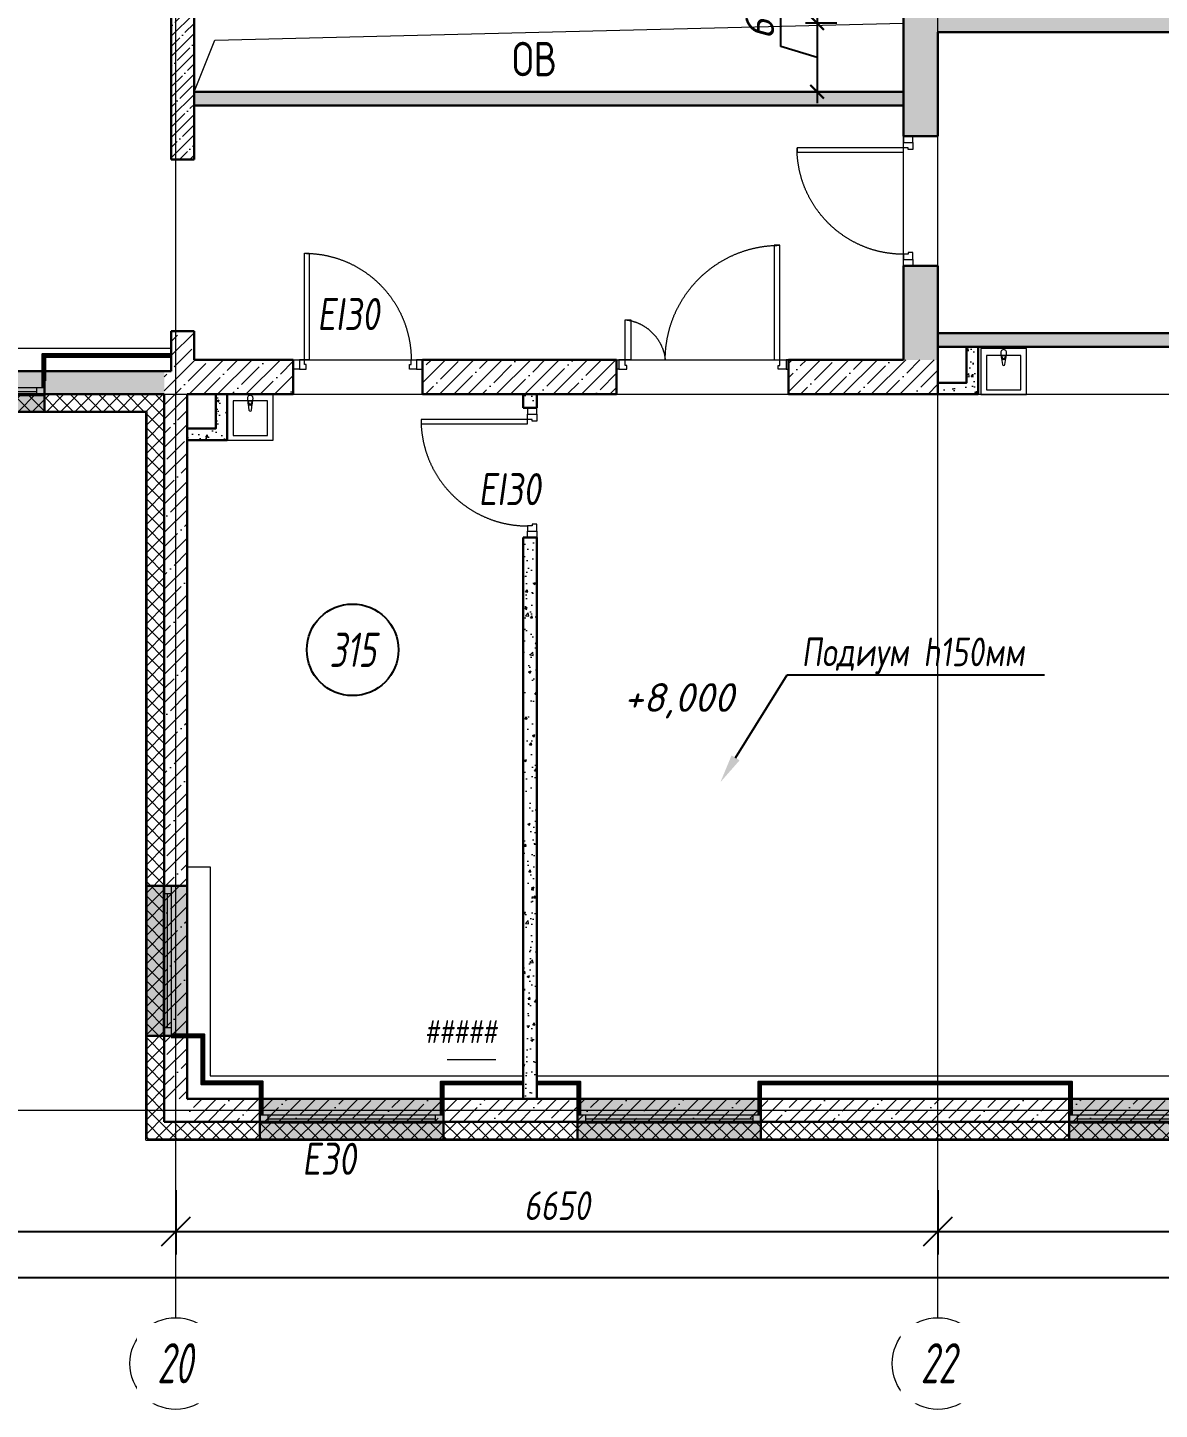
# Model space of a CAD drawing. Extents: x -96705 to 1864084, y -482104 to 235.
# Drawn here: x 844055 to 853928, y -158358 to -146297 of the extents above; entities that cross this region are included whole.
import ezdxf
from ezdxf import colors
from ezdxf.entities.mleader import LeaderData, LeaderLine
from ezdxf.enums import TextEntityAlignment as Align
from ezdxf.math import Vec2, Vec3

# ---------------------------------------------------------------- set-up
doc = ezdxf.new("R2010")
doc.units = 0
doc.header["$LTSCALE"] = 100
doc.header["$PDMODE"] = 1
doc.header["$PDSIZE"] = 200
for name, pattern in [('ACAD_ISO03W100', [30, 12, -18]), ('ADSK_Штриховая_ш2 п1', [3, 2, -1]), ('CENTER', [2, 1.25, -0.25, 0.25, -0.25])]:
    doc.linetypes.add(name, pattern=pattern)
doc.layers.get('Defpoints').update_dxf_attribs({"color": 42})
for name, color, linetype, lineweight in [('АР_Двери', 5, 'Continuous', 18), ('АР_Маркер экспликации', 239, 'Continuous', 13), ('АР_Навесной фасад', 5, 'Continuous', 5), ('АР_Номер помещения', 1, 'Continuous', 25), ('АР_Окна БЛОК', 250, 'Continuous', 13), ('АР_Оси', 193, 'Continuous', 9), ('АР_Оси размеры', 164, 'Continuous', 9), ('АР_Отметки', 250, 'Continuous', 15), ('АР_Перегородки газоблок', 165, 'Continuous', 30), ('АР_Перегородки газоблок_Штрих', 165, 'Continuous', 5), ('АР_Подоконники', 163, 'Continuous', 9), ('АР_Помещения_площадь', 19, 'Continuous', 9), ('АР_Сущ Несущая стена', 202, 'Continuous', 30), ('АР_тонкая линия', 250, 'Continuous', 0), ('АР_Утеплитель', 250, 'Continuous', 9), ('АР_Штриховка монолит', 250, 'Continuous', 9), ('Размер шахт', 95, 'Continuous', 9), ('Сан.техника', 153, 'Continuous', 9)]:
    doc.layers.add(name, color=color, linetype=linetype, lineweight=lineweight)
doc.layers.add('АР_Отверстия', color=251, linetype='Continuous')
doc.layers.add('АР_ПБ_Двери', color=7, linetype='Continuous', lineweight=15, true_color=0xdb0000)
doc.styles.add('ICOCPEUR', font='isocpeur.ttf')
doc.styles.add('ISOCPEUR', font='isocpeui.ttf', dxfattribs={"height": 250})
doc.styles.get("Standard").update_dxf_attribs({"font": 'arial.ttf'})
doc.styles.add('Архитект', font='isocpeur.ttf', dxfattribs={"width": 0.8, "oblique": 8})
doc.styles.add('ГОСТ 2.304', font='CS_Gost2304.shx', dxfattribs={"oblique": 10})
doc.dimstyles.new('R_100', dxfattribs={"dimtxt": 270, "dimasz": 120, "dimexe": 100, "dimexo": 0, "dimgap": 60, "dimtad": 1, "dimdec": 0, "dimrnd": 5, "dimzin": 0, "dimdsep": 46, "dimtxsty": 'ISOCPEUR', "dimblk": 'ARCHTICK', "dimcen": 0, "dimdle": 100, "dimclrd": 256, "dimclre": 256, "dimclrt": 256, "dimadec": 0, "dimazin": 0, "dimtfac": 2, "dimtdec": 0, "dimtofl": 0, "dimtmove": 1, "dimatfit": 3, "dimfxl": 1, "dimtvp": 3, "dimtolj": 1, "dimtzin": 0, "dimarcsym": 0})
doc.dimstyles.new('СПДС', dxfattribs={"dimscale": 100, "dimtxt": 2.5, "dimasz": 2.5, "dimexe": 2, "dimexo": 0.625, "dimgap": 1, "dimtad": 1, "dimdec": 0, "dimrnd": 5, "dimtxsty": 'ГОСТ 2.304', "dimblk": 'OBLIQUE', "dimblk1": 'OBLIQUE', "dimblk2": 'OBLIQUE', "dimcen": 2.5, "dimdle": 2, "dimadec": 0, "dimazin": 2, "dimtfac": 0.75, "dimtdec": 4, "dimtmove": 1, "dimatfit": 3, "dimfxl": 1, "dimtfill": 1, "dimtolj": 1, "dimarcsym": 1})
pattern_1 = [(45, (731759.35, -210952.4), (-88.38835, 88.38835), []), (45, (731847.74, -210952.4), (-88.38835, 88.38835), [156.25, -31.25, 0, -31.25])]
pattern_2 = [(50, (731759.35, -210952.4), (215.17805, -18.82564), [22.5, -247.5]), (355, (731759.35, -210952.4), (-41.6254, 225.65764), [18, -198]), (100.45144, (731777.28, -210953.96), (173.55265, 206.832), [19.12206, -210.34263]), (46.1842, (731759.35, -210892.4), (320.1724, -49.6558), [33.75, -371.25]), (96.63564, (731786.03, -210896.53), (280.3986, 292.2356), [28.6831, -315.5141]), (351.18416, (731759.35, -210892.4), (280.3986, 292.2356), [27, -297]), (21, (731789.35, -210907.4), (179.07212, -120.78567), [22.5, -247.5]), (326, (731789.35, -210907.4), (72.9946, 217.545), [18, -198]), (71.45144, (731804.27, -210917.46), (252.0667, 96.75935), [19.12206, -210.34263]), (37.5, (731759.35, -210952.394), (3.647957, 99.868156), [0, -195.6, 0, -201, 0, -198.75]), (7.5, (731759.35, -210952.39), (78.92086, 118.32351), [0, -114.6, 0, -191.1, 0, -75.75]), (327.5, (731692.45, -210952.394), (160.14673, -6.76646), [0, -75, 0, -234, 0, -310.5]), (317.5, (731662.45, -210952.4), (174.95585, 30.0315), [0, -97.5, 0, -155.4, 0, -220.5])]

# ---------------------------------------------------------------- blocks, each defined once
blk = doc.blocks.new('_Oblique')
at = {"color": 0, "linetype": 'ByBlock', "lineweight": -2}
blk.add_line((-0.5, -0.5), (0.5, 0.5), dxfattribs=at)
blk = doc.blocks.new('*D817')
at = {"layer": 'Defpoints', "color": 0, "ltscale": 100, "transparency": 16777216}
for p in [(841197, -156383), (845347, -156383), (845347, -156805)]:
    blk.add_point(p, dxfattribs=at)
at = {"layer": 'АР_Оси размеры', "color": 8, "lineweight": -2, "ltscale": 100, "transparency": 16777216}
for p, q in [((841197, -156446), (841197, -157005)), ((845347, -156446), (845347, -157005)), ((840997, -156805), (845547, -156805))]:
    blk.add_line(p, q, dxfattribs=at)
at = {"layer": 'АР_Оси размеры', "color": 8, "lineweight": -2, "ltscale": 100, "transparency": 16777216, "xscale": 250, "yscale": 250, "zscale": 250, "rotation": 180}
blk.add_blockref('_Oblique', (841197, -156805), dxfattribs=at)
at = {"layer": 'АР_Оси размеры', "color": 8, "lineweight": -2, "ltscale": 100, "transparency": 16777216, "xscale": 250, "yscale": 250, "zscale": 250}
blk.add_blockref('_Oblique', (845347, -156805), dxfattribs=at)
at = {"layer": 'АР_Оси размеры', "color": 8, "ltscale": 100, "transparency": 16777216, "insert": (843272, -156580), "char_height": 250, "attachment_point": 5, "style": 'ГОСТ 2.304', "bg_fill": 3, "box_fill_scale": 1.1, "bg_fill_color": 256, "bg_fill_true_color": 13158600, "bg_fill_transparency": 0}
blk.add_mtext('\\A1;4150', dxfattribs=at)
blk = doc.blocks.new('*D818')
at = {"layer": 'Defpoints', "color": 0, "ltscale": 100, "transparency": 16777216}
for p in [(845347, -156383), (851997, -156383), (851997, -156805)]:
    blk.add_point(p, dxfattribs=at)
at = {"layer": 'АР_Оси размеры', "color": 8, "lineweight": -2, "ltscale": 100, "transparency": 16777216}
for p, q in [((845347, -156446), (845347, -157005)), ((851997, -156446), (851997, -157005)), ((845147, -156805), (852197, -156805))]:
    blk.add_line(p, q, dxfattribs=at)
at = {"layer": 'АР_Оси размеры', "color": 8, "lineweight": -2, "ltscale": 100, "transparency": 16777216, "xscale": 250, "yscale": 250, "zscale": 250, "rotation": 180}
blk.add_blockref('_Oblique', (845347, -156805), dxfattribs=at)
at = {"layer": 'АР_Оси размеры', "color": 8, "lineweight": -2, "ltscale": 100, "transparency": 16777216, "xscale": 250, "yscale": 250, "zscale": 250}
blk.add_blockref('_Oblique', (851997, -156805), dxfattribs=at)
at = {"layer": 'АР_Оси размеры', "color": 8, "ltscale": 100, "transparency": 16777216, "insert": (848672, -156580), "char_height": 250, "attachment_point": 5, "style": 'ГОСТ 2.304', "bg_fill": 3, "box_fill_scale": 1.1, "bg_fill_color": 256, "bg_fill_true_color": 13158600, "bg_fill_transparency": 0}
blk.add_mtext('\\A1;6650', dxfattribs=at)
blk = doc.blocks.new('*D819')
at = {"layer": 'Defpoints', "color": 0, "ltscale": 100, "transparency": 16777216}
for p in [(858247, -156144), (851997, -156383), (858247, -156805)]:
    blk.add_point(p, dxfattribs=at)
at = {"layer": 'АР_Оси размеры', "color": 8, "lineweight": -2, "ltscale": 100, "transparency": 16777216}
for p, q in [((858247, -156206), (858247, -157005)), ((851997, -156446), (851997, -157005)), ((851797, -156805), (858447, -156805))]:
    blk.add_line(p, q, dxfattribs=at)
at = {"layer": 'АР_Оси размеры', "color": 8, "lineweight": -2, "ltscale": 100, "transparency": 16777216, "xscale": 250, "yscale": 250, "zscale": 250, "rotation": 180}
blk.add_blockref('_Oblique', (851997, -156805), dxfattribs=at)
at = {"layer": 'АР_Оси размеры', "color": 8, "lineweight": -2, "ltscale": 100, "transparency": 16777216, "xscale": 250, "yscale": 250, "zscale": 250}
blk.add_blockref('_Oblique', (858247, -156805), dxfattribs=at)
at = {"layer": 'АР_Оси размеры', "color": 8, "ltscale": 100, "transparency": 16777216, "insert": (855122, -156580), "char_height": 250, "attachment_point": 5, "style": 'ГОСТ 2.304', "bg_fill": 3, "box_fill_scale": 1.1, "bg_fill_color": 256, "bg_fill_true_color": 13158600, "bg_fill_transparency": 0}
blk.add_mtext('\\A1;6250', dxfattribs=at)
blk = doc.blocks.new('*D805')
at = {"layer": 'Defpoints', "color": 0, "ltscale": 100, "transparency": 16777216}
for p in [(858247, -157207), (789832, -157533), (858247, -157533)]:
    blk.add_point(p, dxfattribs=at)
at = {"layer": 'АР_Оси размеры', "color": 8, "lineweight": -2, "ltscale": 100, "transparency": 16777216}
for p, q in [((789832, -157470), (789832, -157007)), ((858247, -157470), (858247, -157007)), ((789632, -157207), (858447, -157207))]:
    blk.add_line(p, q, dxfattribs=at)
at = {"layer": 'АР_Оси размеры', "color": 8, "lineweight": -2, "ltscale": 100, "transparency": 16777216, "xscale": 250, "yscale": 250, "zscale": 250, "rotation": 180}
blk.add_blockref('_Oblique', (789832, -157207), dxfattribs=at)
at = {"layer": 'АР_Оси размеры', "color": 8, "lineweight": -2, "ltscale": 100, "transparency": 16777216, "xscale": 250, "yscale": 250, "zscale": 250}
blk.add_blockref('_Oblique', (858247, -157207), dxfattribs=at)
at = {"layer": 'АР_Оси размеры', "color": 8, "ltscale": 100, "transparency": 16777216, "insert": (824039, -156982), "char_height": 250, "attachment_point": 5, "style": 'ГОСТ 2.304', "bg_fill": 3, "box_fill_scale": 1.1, "bg_fill_color": 256, "bg_fill_true_color": 13158600, "bg_fill_transparency": 0}
blk.add_mtext('\\A1;68415', dxfattribs=at)
blk = doc.blocks.new('*U503')
at = {"color": 8}
blk.add_lwpolyline([(-100, 80), (-100, 1010), (-140, 1010), (-140, 80)], close=True, dxfattribs=at)
for points in [[(-1130, 0), (-1130, 80), (-1075, 80), (-1075, 0), (-1130, 0)], [(-1075, 80), (-1075, 0), (-1015, 0), (-1015, 40), (-1030, 40), (-1030, 80), (-1075, 80)], [(-55, 80), (-55, 0), (-115, 0), (-115, 40), (-100, 40), (-100, 80), (-55, 80)], [(0, 0), (0, 80), (-55, 80), (-55, 0), (0, 0)]]:
    blk.add_lwpolyline(points, dxfattribs=at)
at = {"color": 8, "linetype": 'ACAD_ISO03W100', "ltscale": 3}
blk.add_arc((-100, 80), 930, 90, 180, dxfattribs=at)
blk = doc.blocks.new('Полуторная_на лестницу')
at = {"color": 8}
for points in [[(75, 80), (75, 1080), (125, 1080), (125, 80)], [(1375, 430), (1375, 80), (1425, 80), (1425, 430)]]:
    blk.add_lwpolyline(points, close=True, dxfattribs=at)
for points in [[(0, 0), (0, 80), (20, 80), (20, 0), (0, 0)], [(20, 80), (20, 0), (90, 0), (90, 30), (75, 30), (75, 80), (20, 80)], [(1480, 80), (1480, 0), (1410, 0), (1410, 30), (1425, 30), (1425, 80), (1480, 80)], [(1500, 0), (1500, 80), (1480, 80), (1480, 0), (1500, 0)]]:
    blk.add_lwpolyline(points, dxfattribs=at)
at = {"color": 8, "linetype": 'ACAD_ISO03W100', "ltscale": 3}
for centre, radius, start, end in [((75, 80), 1000, 0, 90), ((1465, 40), 392, 95.9075, 174.0925)]:
    blk.add_arc(centre, radius, start, end, dxfattribs=at)
blk = doc.blocks.new('*U473')
at = {"color": 8}
for points in [[(0, 0), (0, -80), (55, -80), (55, 0), (0, 0)], [(55, -80), (55, 0), (115, 0), (115, -40), (100, -40), (100, -80), (55, -80)], [(1075, -80), (1075, 0), (1015, 0), (1015, -40), (1030, -40), (1030, -80), (1075, -80)], [(1130, 0), (1130, -80), (1075, -80), (1075, 0), (1130, 0)]]:
    blk.add_lwpolyline(points, dxfattribs=at)
blk.add_lwpolyline([(100, -80), (100, -1010), (140, -1010), (140, -80)], close=True, dxfattribs=at)
at = {"color": 8, "linetype": 'ACAD_ISO03W100', "ltscale": 3}
blk.add_arc((100, -80), 930, 270, 0, dxfattribs=at)
blk = doc.blocks.new('*U505')
at = {"color": 8}
for points in [[(-55, -80), (-55, 0), (-115, 0), (-115, -40), (-100, -40), (-100, -80), (-55, -80)], [(0, 0), (0, -80), (-55, -80), (-55, 0), (0, 0)], [(-1130, 0), (-1130, -80), (-1075, -80), (-1075, 0), (-1130, 0)], [(-1075, -80), (-1075, 0), (-1015, 0), (-1015, -40), (-1030, -40), (-1030, -80), (-1075, -80)]]:
    blk.add_lwpolyline(points, dxfattribs=at)
blk.add_lwpolyline([(-100, -80), (-100, -1010), (-140, -1010), (-140, -80)], close=True, dxfattribs=at)
at = {"color": 8, "linetype": 'ACAD_ISO03W100', "ltscale": 3}
blk.add_arc((-100, -80), 930, 180, 270, dxfattribs=at)
blk = doc.blocks.new('*U287')
at = {"layer": 'АР_Номер помещения', "color": 8}
blk.add_circle((-15278, 417), 400, dxfattribs=at)
at = {"layer": 'АР_Помещения_площадь', "color": 8}
blk.add_line((-14030, -3163), (-14452, -3163), dxfattribs=at)
at = {"color": 8, "style": 'ISOCPEUR', "width": 0.7, "flags": 1}
blk.add_attdef('КАТЕГОРИЯ', (-499, -2092), '', height=250, dxfattribs=at)
at = {"layer": 'АР_Номер помещения', "color": 8, "style": 'ISOCPEUR', "width": 0.7}
blk.add_attdef('НОМЕР_ПОМЕЩЕНИЯ', text='', height=300, dxfattribs=at).set_placement((-15278, 417), align=Align.MIDDLE_CENTER)
at = {"layer": 'АР_Помещения_площадь', "color": 8, "lineweight": 30, "width": 0.7, "flags": 104}
blk.add_attdef('ИМЯ_ПОМЕЩЕНИЯ', text='', height=100, dxfattribs=at).set_placement((158, 1217), align=Align.MIDDLE_CENTER)
at = {"layer": 'АР_Помещения_площадь', "color": 8, "style": 'ISOCPEUR', "width": 0.7}
blk.add_attdef('ПЛОЩАДЬ_ПОМЕЩЕНИЯ', text='', height=200, dxfattribs=at).set_placement((-14025, -2916), align=Align.MIDDLE_RIGHT)
blk = doc.blocks.new('_ArchTick')
at = {"color": 8, "linetype": 'ByBlock', "const_width": 0.15}
blk.add_lwpolyline([(-0.5, -0.5), (0.5, 0.5)], dxfattribs=at)
blk = doc.blocks.new('*D695')
at = {"layer": 'Defpoints', "color": 0, "ltscale": 100, "transparency": 16777216}
for p in [(851114, -146257), (850942, -146857), (851298, -146857)]:
    blk.add_point(p, dxfattribs=at)
at = {"layer": 'Размер шахт', "color": 8, "lineweight": -2, "ltscale": 100, "transparency": 16777216}
for p, q in [((850627, -146462), (850627, -145823)), ((850942, -146157), (850942, -146957)), ((851114, -146257), (850842, -146257)), ((850942, -146557), (850627, -146462)), ((851298, -146857), (850842, -146857))]:
    blk.add_line(p, q, dxfattribs=at)
at = {"layer": 'Размер шахт', "color": 8, "lineweight": -2, "ltscale": 100, "transparency": 16777216, "xscale": 120, "yscale": 120, "zscale": 120}
for p, rotation in [((850942, -146257), 90), ((850942, -146857), 270)]:
    blk.add_blockref('_ArchTick', p, dxfattribs=dict(at, rotation=rotation))
at = {"layer": 'Размер шахт', "color": 8, "ltscale": 100, "transparency": 16777216, "insert": (850442, -146142), "char_height": 250, "attachment_point": 5, "rotation": 90, "style": 'ISOCPEUR'}
blk.add_mtext('\\A1;600', dxfattribs=at)
blk = doc.blocks.new('сан.техника')
at = {"layer": 'Сан.техника', "color": 8, "linetype": 'Continuous', "lineweight": 5}
for p, q in [((-27, 168), (-79, 161)), ((-27, 168), (-79, 161)), ((-79, 139), (-27, 132)), ((-79, 139), (-27, 132)), ((25, 175), (-17, 171)), ((25, 175), (-17, 171)), ((-17, 129), (25, 125)), ((-17, 129), (25, 125)), ((-15, 164), (0, 164)), ((-15, 164), (0, 164)), ((0, 136), (-15, 136)), ((0, 136), (-15, 136)), ((0, 164), (0, 136)), ((0, 164), (0, 136))]:
    blk.add_line(p, q, dxfattribs=at)
for points in [[(59, 350), (-341, 350), (-341, -50), (59, -50)], [(0, 300), (-300, 300), (-300, 0), (0, 0)], [(0, 300), (-300, 300), (-300, 0), (0, 0)]]:
    blk.add_lwpolyline(points, close=True, dxfattribs=at)
for centre, radius, start, end in [((-78, 150), 11.2, 97.1386, 262.8608), ((-78, 150), 11.2, 97.1386, 262.8608), ((-15, 150), 21.1, 122.7707, 237.2287), ((-15, 150), 21.1, 122.7707, 237.2287), ((-15, 150), 13.6, 89.9997, 269.9997), ((-15, 150), 13.6, 89.9997, 269.9997), ((-15, 150), 21.1, 95.1693, 122.7707), ((-15, 150), 21.1, 95.1693, 122.7707), ((-15, 150), 21.1, 237.2287, 264.8301), ((-15, 150), 21.1, 237.2287, 264.8301), ((25, 150), 25, 269.9997, 89.9997), ((25, 150), 25, 269.9997, 89.9997)]:
    blk.add_arc(centre, radius, start, end, dxfattribs=at)
blk = doc.blocks.new('_DotSmall')
at = {"color": 0, "linetype": 'ByBlock', "const_width": 0.5}
blk.add_lwpolyline([(-0.0625, 0, 1), (0.0625, 0, 1)], format="xyb", close=True, dxfattribs=at)
blk = doc.blocks.new('*U408')
h = blk.add_hatch(color=8)
h.dxf.hatch_style = 1
h.paths.add_polyline_path([(-1600, -140), (0, -140), (0, 220), (-1600, 220)])
at = {"color": 8, "lineweight": 30}
for p, q in [((-1600, -140), (-1600, 220)), ((0, -140), (0, 220))]:
    blk.add_line(p, q, dxfattribs=at)
at = {"color": 8}
for p, q in [((0, 220), (-1600, 220)), ((-1600, 70), (0, 70)), ((-1600, 0), (0, 0)), ((-1530, 0), (-1530, 70)), ((-1530, 35), (-70, 35)), ((-70, 0), (-70, 70)), ((-1600, -140), (0, -140)), ((-1600, -140), (-1600, -140)), ((-1600, -140), (-1600, -140)), ((0, -140), (0, -140)), ((0, -140), (0, -140))]:
    blk.add_line(p, q, dxfattribs=at)
blk = doc.blocks.new('*U409')
h = blk.add_hatch(color=8)
h.dxf.hatch_style = 1
h.paths.add_polyline_path([(-1310, -140), (0, -140), (0, 220), (-1310, 220)])
at = {"color": 8, "lineweight": 30}
for p, q in [((-1310, -140), (-1310, 220)), ((0, -140), (0, 220))]:
    blk.add_line(p, q, dxfattribs=at)
at = {"color": 8}
for p, q in [((0, 220), (-1310, 220)), ((-1310, 70), (0, 70)), ((-1310, 0), (0, 0)), ((-1240, 0), (-1240, 70)), ((-1240, 35), (-70, 35)), ((-70, 0), (-70, 70)), ((-1310, -140), (0, -140)), ((-1310, -140), (-1310, -140)), ((-1310, -140), (-1310, -140)), ((0, -140), (0, -140)), ((0, -140), (0, -140))]:
    blk.add_line(p, q, dxfattribs=at)

msp = doc.modelspace()

# ---------------------------------------------------------------- hatches: boundary and pattern name
at = {"layer": 'АР_Перегородки газоблок_Штрих', "ltscale": 100}
h = msp.add_hatch(dxfattribs=at)
h.set_pattern_fill('AR-CONC', color=8, scale=30)
h.set_pattern_definition(pattern_2)
h.paths.add_polyline_path([(845506.5, -146856.7), (851696.8, -146856.7), (851696.8, -146976.7), (845421.8, -146975.9), (845507.2, -146976.7)])
h = msp.add_hatch(dxfattribs=at)
h.set_pattern_fill('AR-CONC', color=8, scale=30)
h.set_pattern_definition(pattern_2)
h.paths.add_polyline_path([(858146.8, -148963.7), (851997.1, -148963.7), (851997.1, -149083.7), (858146.8, -149083.7)])
h = msp.add_hatch(dxfattribs=at)
h.set_pattern_fill('AR-CONC', color=8, scale=30)
h.set_pattern_definition(pattern_2)
h.paths.add_polyline_path([(852347.1, -149483.7), (852347.1, -149083.7), (852247.1, -149083.7), (852247.1, -149383.7), (851997.1, -149383.7), (851997.1, -149483.7)])
h = msp.add_hatch(dxfattribs=at)
h.set_pattern_fill('AR-CONC', color=8, scale=30)
h.set_pattern_definition(pattern_2)
h.paths.add_polyline_path([(845796.8, -149896.7), (845796.8, -149496.7), (845696.8, -149496.7), (845696.8, -149796.7), (845446.8, -149796.7), (845446.8, -149896.7)])
h = msp.add_hatch(dxfattribs=at)
h.set_pattern_fill('AR-CONC', color=8, scale=30)
h.set_pattern_definition(pattern_2)
h.paths.add_polyline_path([(848376.8, -149496.5), (848376.8, -149616.5), (848496.8, -149616.5), (848496.8, -149496.5)])
h = msp.add_hatch(dxfattribs=at)
h.set_pattern_fill('AR-CONC', color=8, scale=30)
h.set_pattern_definition(pattern_2)
h.paths.add_polyline_path([(848376.8, -150686.5), (848376.8, -155646.7), (848496.8, -155646.7), (848496.8, -150686.5)])
at = {"layer": 'АР_Утеплитель', "ltscale": 100}
h = msp.add_hatch(dxfattribs=at)
h.set_pattern_fill('ANSI37', color=8, scale=700)
h.set_pattern_definition([(45, (-155264.82, -106593.18), (-61.871843, 61.871843), []), (135, (-155264.82, -106593.18), (-61.871843, -61.871843), [])])
h.paths.add_polyline_path([(804661.6, -108576.7), (807791.6, -108576.7), (807791.6, -111506.7), (810911.8, -111506.7), (810911.8, -119526.7), (807111.6, -119526.7), (807111.6, -119656.7), (801721.6, -119656.7), (801721.6, -128266.7), (806696.8, -128266.7), (806696.8, -124301.7), (841496.8, -124301.7), (841496.8, -128266.7), (851996.8, -128266.7), (851996.8, -146136.7), (858346.8, -146136.7), (858346.8, -155846.7), (845246.8, -155846.7), (845246.8, -149496.7), (837366.8, -149496.7), (837366.8, -144306.7), (828831.5, -144306.7), (828831.5, -144706.7), (828981.5, -144706.7), (828981.5, -144456.7), (837216.8, -144456.7), (837216.8, -149646.7), (845096.8, -149646.7), (845096.8, -155996.7), (858496.8, -155996.7), (858496.8, -145986.7), (852146.8, -145986.7), (852146.8, -128116.7), (841646.8, -128116.7), (841646.8, -124151.7), (806546.8, -124151.7), (806546.8, -128116.7), (801871.6, -128116.7), (801871.6, -119806.7), (807261.6, -119806.7), (807261.6, -119676.7), (811061.8, -119676.7), (811061.8, -111356.7), (807941.6, -111356.7), (807941.6, -108426.7), (804811.6, -108426.7), (804811.6, -108007.9), (804666, -108007.9)])
at = {"layer": 'АР_Штриховка монолит', "ltscale": 100}
h = msp.add_hatch(dxfattribs=at)
h.set_pattern_fill('ANSI35', color=8, scale=500)
h.set_pattern_definition(pattern_1)
h.paths.add_polyline_path([(851996.8, -148375), (851696.8, -148375), (851696.8, -149196.7), (851996.8, -149196.7)])
h.paths.add_polyline_path([(851696.8, -147245), (851996.8, -147245), (851996.8, -146336.7), (858146.8, -146336.7), (858346.8, -146336.7), (858346.8, -146136.7), (851996.8, -146136.7), (851996.8, -128466.4), (851796.8, -128467.1), (851796.8, -146136.7), (851696.8, -146136.7)])
h = msp.add_hatch(dxfattribs=at)
h.set_pattern_fill('ANSI35', color=8, scale=500)
h.set_pattern_definition(pattern_1)
h.paths.add_polyline_path([(845246.9, -149296.7), (841496.9, -149296.7), (841496.8, -143811), (841196.8, -143811), (841196.9, -149296.7), (837566.9, -149296.7), (837566.9, -142510.5), (841196.9, -142510.5), (841196.9, -142681), (841496.9, -142681), (841496.9, -142350.5), (840776.7, -142350.5), (840776.7, -139956.7), (841496.9, -139956.7), (841496.8, -139044.2), (841196.8, -139044.2), (841196.9, -139756.7), (840241.7, -139756.7), (840241.7, -139956.7), (840616.7, -139956.7), (840616.7, -142350.5), (837566.9, -142350.5), (837566.9, -139956.7), (840241.7, -139956.7), (840241.7, -139756.7), (837566.8, -139756.7), (837566.8, -138969.2), (837366.8, -138969.2), (837366.8, -139756.7), (831570.2, -139756.7), (831570.2, -139956.7), (837366.9, -139956.7), (837366.9, -149496.7), (845246.9, -149496.7)])
h = msp.add_hatch(dxfattribs=at)
h.set_pattern_fill('ANSI35', color=8, scale=500)
h.set_pattern_definition(pattern_1)
h.paths.add_polyline_path([(845506.8, -139861.7), (845306.8, -139861.7), (845306.8, -147447), (845506.8, -147447)])
h = msp.add_hatch(dxfattribs=at)
h.set_pattern_fill('ANSI35', color=8, scale=700)
h.set_pattern_definition([(45, (-161756, -45746.82), (-123.743687, 123.743687), []), (45, (-161632.26, -45746.82), (-123.743687, 123.743687), [218.75, -43.75, 0, -43.75])])
h.paths.add_polyline_path([(845306.8, -149296.7), (845246.8, -149296.7), (845246.8, -149496.7), (845246.8, -155646.7), (845446.8, -155646.7), (845446.8, -149496.7), (846371.1, -149496.7), (846371.1, -149196.7), (845506.8, -149196.7), (845506.8, -148947), (845306.8, -148947)])
h = msp.add_hatch(dxfattribs=at)
h.set_pattern_fill('ANSI35', color=8, scale=700)
h.set_pattern_definition([(45, (-166051.67, -53958.71), (-123.743687, 123.743687), []), (45, (-165927.92, -53958.71), (-123.743687, 123.743687), [218.75, -43.75, 0, -43.75])])
h.paths.add_polyline_path([(849192.5, -149196.7), (847501.1, -149196.7), (847501.1, -149496.7), (849192.5, -149496.7)])
h = msp.add_hatch(dxfattribs=at)
h.set_pattern_fill('ANSI35', color=8, scale=700)
h.set_pattern_definition([(45, (-161334.94, -39396.82), (-123.743687, 123.743687), []), (45, (-161211.2, -39396.82), (-123.743687, 123.743687), [218.75, -43.75, 0, -43.75])])
h.paths.add_polyline_path([(851996.8, -149196.7), (851696.8, -149196.7), (850692.5, -149196.7), (850692.5, -149496.7), (851996.8, -149496.7)])
h = msp.add_hatch(dxfattribs=at)
h.set_pattern_fill('ANSI35', color=8, scale=700)
h.set_pattern_definition([(45, (-161556, -45746.82), (-123.743687, 123.743687), []), (45, (-161432.26, -45746.82), (-123.743687, 123.743687), [218.75, -43.75, 0, -43.75])])
h.paths.add_polyline_path([(845646.8, -155646.7), (845446.8, -155646.7), (845446.8, -155846.7), (858346.8, -155846.7), (858346.8, -155646.7)])

# ---------------------------------------------------------------- linework, layer by layer
at = {"color": 8}
for points in [[(845311.8, -149147.5), (844181.8, -149147.5), (844181.8, -149436.7)], [(845311.8, -149160), (844194.3, -149160), (844194.3, -149436.7)], [(845306.8, -149247.5), (845306.8, -149172.5), (844206.8, -149172.5), (844206.8, -149379.5)], [(846106.8, -155786.7), (846106.8, -155496), (845597.5, -155496), (845597.5, -155086.7), (845306.8, -155086.7)], [(846094.3, -155786.7), (846094.3, -155508.5), (845585, -155508.5), (845585, -155099.2), (845306.8, -155099.2)], [(846081.8, -155786.6), (846081.8, -155521), (845572.5, -155521), (845572.5, -155111.7), (845306.8, -155111.7)], [(848376.8, -155497.5), (847656.8, -155497.5), (847656.8, -155786.7)], [(848376.8, -155510), (847669.3, -155510), (847669.3, -155786.7)], [(848376.8, -155522.5), (847681.8, -155522.5), (847681.8, -155729.5)], [(848876.8, -155786.7), (848876.8, -155497.5), (848496.8, -155497.5)], [(848864.3, -155786.7), (848864.3, -155510), (848496.8, -155510)], [(848851.8, -155767.1), (848851.8, -155522.5), (848496.8, -155522.5)], [(853166.8, -155786.7), (853166.8, -155497.5), (850426.8, -155497.5), (850426.8, -155786.7)], [(853154.3, -155786.7), (853154.3, -155510), (850439.3, -155510), (850439.3, -155786.7)], [(853141.8, -155767.1), (853141.8, -155522.5), (850451.8, -155522.5), (850451.8, -155729.5)]]:
    msp.add_lwpolyline(points, dxfattribs=at)
at = {"layer": 'АР_Навесной фасад', "color": 8, "ltscale": 100}
for p, q in [((845086.8, -149656.7), (837206.8, -149656.7)), ((845096.8, -149646.7), (837216.8, -149646.7)), ((845086.8, -156006.7), (845086.8, -149656.7)), ((845096.8, -155996.7), (845096.8, -149646.7))]:
    msp.add_line(p, q, dxfattribs=at)
for points in [[(845086.8, -156006.7), (858506.8, -156006.7)], [(845096.8, -155996.7), (858496.8, -155996.7)]]:
    msp.add_lwpolyline(points, dxfattribs=at)
at = {"layer": 'АР_Оси', "color": 8, "linetype": 'CENTER', "ltscale": 1000}
for p, q in [((845346.8, -157558), (845346.8, -123250.5)), ((851996.8, -157558), (851996.8, -123250.5)), ((777268.1, -149496.7), (860865.2, -149496.7)), ((777268.1, -155746.7), (860865.2, -155746.7))]:
    msp.add_line(p, q, dxfattribs=at)
at = {"layer": 'АР_Оси', "color": 8, "ltscale": 0.5}
for centre in [(845346.8, -157958), (851996.8, -157958)]:
    msp.add_circle(centre, 400, dxfattribs=at)
at = {"layer": 'АР_Перегородки газоблок', "color": 8, "ltscale": 100}
for points in [[(845506.8, -146856.7), (851696.8, -146856.7)], [(845506.8, -146976.7), (851696.8, -146976.7)], [(851997.1, -148963.7), (858146.8, -148963.7)], [(851997.1, -149083.7), (858146.8, -149083.7)], [(848376.8, -149616.5), (848376.8, -149496.7)], [(848496.8, -149496.7), (848496.8, -149616.5)], [(848496.8, -149616.5), (848376.8, -149616.5)], [(848376.8, -155646.7), (848376.8, -150746.5)], [(848496.8, -150746.5), (848376.8, -150746.5)], [(848496.8, -150746.5), (848496.8, -155646.7)]]:
    msp.add_lwpolyline(points, dxfattribs=at)
for points in [[(852346.8, -149083.7), (852346.8, -149496.7), (851996.8, -149496.7), (851996.8, -149396.7), (852246.8, -149396.7), (852246.8, -149083.7)], [(845796.8, -149496.7), (845796.8, -149896.7), (845446.8, -149896.7), (845446.8, -149796.7), (845696.8, -149796.7), (845696.8, -149496.7)]]:
    msp.add_lwpolyline(points, close=True, dxfattribs=at)
at = {"layer": 'АР_Подоконники', "color": 8, "ltscale": 100}
for p, q in [((845306.8, -149096.7), (841496.8, -149096.7)), ((845446.8, -153623.4), (845646.8, -153623.4)), ((845646.8, -153623.4), (845646.8, -155446.7)), ((845646.8, -155446.7), (848376.8, -155446.7)), ((848496.8, -155446.7), (857946.8, -155446.7))]:
    msp.add_line(p, q, dxfattribs=at)
at = {"layer": 'АР_Сущ Несущая стена', "color": 8, "ltscale": 100}
for p, q in [((845306.8, -139861.7), (845306.8, -147447)), ((845506.8, -139861.7), (845506.8, -147447)), ((851697.1, -147245), (851696.8, -146136.7)), ((851996.8, -147245), (851996.8, -146336.7)), ((851996.8, -146336.7), (858146.8, -146336.7)), ((845506.8, -147447), (845306.8, -147447)), ((851697.1, -148375), (851997.1, -148375)), ((851996.8, -149496.7), (851996.8, -148375)), ((845306.8, -148947), (845306.8, -149296.7)), ((845506.8, -148947), (845306.8, -148947)), ((845506.8, -148947), (845506.8, -149196.7)), ((846371.1, -149196.7), (845506.8, -149196.7)), ((846371.1, -149196.7), (846371.1, -149496.7)), ((849192.5, -149196.7), (847501.1, -149196.7)), ((847501.1, -149196.7), (847501.1, -149496.7)), ((849192.5, -149196.7), (849192.5, -149496.7)), ((851696.8, -149196.7), (850692.5, -149196.7)), ((850692.5, -149196.7), (850692.5, -149496.7)), ((845306.8, -149296.7), (841496.8, -149296.7)), ((845246.8, -149496.7), (837366.8, -149496.7)), ((845246.8, -149496.7), (845246.8, -155846.7)), ((846371.1, -149496.7), (845446.8, -149496.7)), ((845446.8, -149496.7), (845446.8, -155646.7)), ((849192.5, -149496.7), (847501.1, -149496.7)), ((851996.8, -149496.7), (850692.5, -149496.7)), ((845446.8, -155646.7), (858146.8, -155646.7)), ((845246.8, -155846.7), (858346.8, -155846.7))]:
    msp.add_line(p, q, dxfattribs=at)
for points in [[(851997.1, -147245), (851697.1, -147245)], [(851696.8, -148375), (851696.8, -149196.7)]]:
    msp.add_lwpolyline(points, dxfattribs=at)
at = {"layer": 'АР_тонкая линия', "color": 8, "linetype": 'ADSK_Штриховая_ш2 п1', "ltscale": 50}
for p, q in [((851696.8, -148375), (851696.8, -147245)), ((851996.8, -148375), (851996.8, -147245)), ((846371.1, -149196.7), (847501.1, -149196.7)), ((849192.5, -149196.7), (850692.5, -149196.7)), ((846371.1, -149496.7), (847501.1, -149496.7)), ((849192.5, -149496.7), (850692.5, -149496.7))]:
    msp.add_line(p, q, dxfattribs=at)
at = {"layer": 'АР_тонкая линия', "color": 8, "ltscale": 100}
msp.add_lwpolyline([(845506.8, -146856.7), (845687.8, -146405.5), (851696.8, -146256.7)], dxfattribs=at)

# ---------------------------------------------------------------- block references
at = {"layer": 'АР_Двери', "color": 8, "xscale": -1}
for name, p, rotation in [('*U505', (851777.1, -147245), 270), ('*U473', (846371.1, -149276.7), 180)]:
    msp.add_blockref(name, p, dxfattribs=dict(at, rotation=rotation))
msp.add_blockref('Полуторная_на лестницу', (850692.5, -149276.7), dxfattribs=at)
at = {"layer": 'АР_Двери', "color": 8, "rotation": 90.00000000000001}
msp.add_blockref('*U503', (848496.8, -149616.5), dxfattribs=at)
at = {"layer": 'АР_Маркер экспликации', "color": 8}
ref = msp.add_blockref('*U287', (862168.3, -152144.9), dxfattribs=at)
ref.add_attrib('НОМЕР_ПОМЕЩЕНИЯ', '315', dxfattribs={"layer": 'АР_Номер помещения', "color": 8, "height": 300, "style": 'ISOCPEUR', "width": 0.7}).set_placement((846890.2, -151727.9), align=Align.MIDDLE_CENTER)
ref.add_attrib('ПЛОЩАДЬ_ПОМЕЩЕНИЯ', '#####', dxfattribs={"layer": 'АР_Помещения_площадь', "color": 8, "height": 200, "style": 'ISOCPEUR', "width": 0.7}).set_placement((848143.7, -155061.1), align=Align.MIDDLE_RIGHT)
at = {"layer": 'АР_Окна БЛОК', "color": 8, "xscale": -1}
for name, p, rotation in [('*U408', (844201.8, -149436.7), 180), ('*U409', (845306.8, -155096.7), 90), ('*U408', (847681.8, -155786.7), 180), ('*U408', (850451.8, -155786.7), 180), ('*U408', (854741.8, -155786.7), 180)]:
    msp.add_blockref(name, p, dxfattribs=dict(at, rotation=rotation))
at = {"layer": 'Сан.техника', "color": 8, "rotation": 89.99999999999999}
for p in [(852720.2, -149157.5), (846146.8, -149555.7)]:
    msp.add_blockref('сан.техника', p, dxfattribs=at)

# ---------------------------------------------------------------- texts
at = {"layer": 'АР_Отверстия', "color": 8, "ltscale": 100, "insert": (848476.1, -146571.1), "char_height": 300, "attachment_point": 5, "line_spacing_factor": 0.7, "style": 'ICOCPEUR'}
msp.add_mtext('\\A1;{\\W0.8;ОВ}', dxfattribs=at)
at = {"layer": 'АР_ПБ_Двери', "color": 8, "lineweight": 35, "style": 'Архитект', "oblique": 8, "width": 0.8}
for s, p in [('EI30', (846581.8, -148937.2)), ('EI30', (847988.2, -150465.3)), ('E30', (846451.1, -156310.8))]:
    msp.add_text(s, height=280, dxfattribs=at).set_placement(p)

# ---------------------------------------------------------------- dimensions: what is measured, and where the dimension line sits
at = {"layer": 'Размер шахт', "color": 8, "ltscale": 100}
dim = msp.add_linear_dim(base=(850942.2, -146856.7), p1=(851114.4, -146256.7), p2=(851298.5, -146856.7), angle=90, dimstyle='R_100', override={"dimpost": '\\X', "dimclrd": 8, "dimclre": 8, "dimclrt": 8, "dimfxl": 300, "dimarcsym": 1}, dxfattribs=at)
dim.commit()
dim.dimension.update_dxf_attribs({"geometry": '*D695', "text_midpoint": (850442.2, -146402.2)})

# ---------------------------------------------------------------- leaders
at = {"color": 8}
ml = msp.add_multileader_mtext('Standard', dxfattribs=at)
ml.set_content('Подиум h150мм', color=8, style='Архитект')
ml.set_leader_properties(color=8)
ml.build(insert=Vec2(0, 0))
ml.multileader.update_dxf_attribs({"text_left_attachment_type": 6, "text_right_attachment_type": 6, "dogleg_length": 100, "arrow_head_size": 250})
ctx = ml.context
ctx.base_point, ctx.char_height, ctx.arrow_head_size, ctx.landing_gap_size, ctx.plane_origin = Vec3(850781.5, -151946.1), 250, 250, 25, Vec3(851891.4, -152725.6)
ctx.left_attachment, ctx.right_attachment = 6, 6
notes = []
notes.append((ctx, [(0, (1, 1, 0), (850681.5, -151946.1), (1, 0), 100, [(0, [(850099, -152883.3)], 256, [])])]))
ctx.mtext.insert, ctx.mtext.width, ctx.mtext.flow_direction = Vec3(850806.5, -151621.1), 3119.834, 5
at = {"layer": 'АР_Отметки', "color": 8}
ml = msp.add_multileader_mtext('Standard', dxfattribs=at)
ml.set_content('+12,650', color=8, style='ISOCPEUR')
ml.set_leader_properties(color=8, linetype='Continuous', lineweight=-1)
ml.set_arrow_properties(name='DOTSMALL')
ml.build(insert=Vec2(0, 0))
ml.multileader.update_dxf_attribs({"has_text_frame": 1, "text_left_attachment_type": 4, "text_right_attachment_type": 4, "dogleg_length": 100, "arrow_head_size": 180})
ctx = ml.context
ctx.base_point, ctx.char_height, ctx.arrow_head_size, ctx.landing_gap_size, ctx.plane_origin = Vec3(935468.6, -155312.2), 250, 180, 50, Vec3(960704.5, -166935.3)
ctx.left_attachment, ctx.right_attachment = 4, 4
notes.append((ctx, [(0, (0, 0, 0), (0, 0), (1, 0), 1, [])]))
ctx.mtext.insert, ctx.mtext.width, ctx.mtext.line_spacing_style, ctx.mtext.flow_direction = Vec3(935518.6, -154978.8), 852.697, 2, 5
ml = msp.add_multileader_mtext('Standard', dxfattribs=at)
ml.set_content('+12,200', color=8, style='ISOCPEUR')
ml.set_leader_properties(color=8, linetype='Continuous', lineweight=-1)
ml.set_arrow_properties(name='DOTSMALL')
ml.build(insert=Vec2(0, 0))
ml.multileader.update_dxf_attribs({"has_text_frame": 1, "text_left_attachment_type": 4, "text_right_attachment_type": 4, "dogleg_length": 100, "arrow_head_size": 180})
ctx = ml.context
ctx.base_point, ctx.char_height, ctx.arrow_head_size, ctx.landing_gap_size, ctx.plane_origin = Vec3(935468.6, -154727.8), 250, 180, 50, Vec3(960704.5, -166351)
ctx.left_attachment, ctx.right_attachment = 4, 4
notes.append((ctx, [(0, (0, 0, 0), (0, 0), (1, 0), 1, [])]))
ctx.mtext.insert, ctx.mtext.width, ctx.mtext.line_spacing_style, ctx.mtext.flow_direction = Vec3(935518.6, -154394.5), 852.697, 2, 5
ml = msp.add_multileader_mtext('Standard', dxfattribs=at)
ml.set_content('+11,900', color=8, style='ISOCPEUR')
ml.set_leader_properties(color=8, linetype='Continuous', lineweight=-1)
ml.set_arrow_properties(name='DOTSMALL')
ml.build(insert=Vec2(0, 0))
ml.multileader.update_dxf_attribs({"has_text_frame": 1, "text_left_attachment_type": 4, "text_right_attachment_type": 4, "dogleg_length": 100, "arrow_head_size": 180})
ctx = ml.context
ctx.base_point, ctx.char_height, ctx.arrow_head_size, ctx.landing_gap_size, ctx.plane_origin = Vec3(986391, -153939.8), 250, 180, 50, Vec3(1011626.9, -166087.3)
ctx.left_attachment, ctx.right_attachment = 4, 4
notes.append((ctx, [(0, (0, 0, 0), (0, 0), (1, 0), 1, [])]))
ctx.mtext.insert, ctx.mtext.rotation, ctx.mtext.width, ctx.mtext.line_spacing_style, ctx.mtext.flow_direction = Vec3(986441, -153606.5), 6.2831853, 852.697, 2, 5
ml = msp.add_multileader_mtext('Standard', dxfattribs=at)
ml.set_content('+8,000', color=8, style='ISOCPEUR')
ml.set_leader_properties(color=8, linetype='Continuous', lineweight=-1)
ml.set_arrow_properties(name='DOTSMALL')
ml.build(insert=Vec2(0, 0))
ml.multileader.update_dxf_attribs({"has_text_frame": 1, "text_left_attachment_type": 4, "text_right_attachment_type": 4, "dogleg_length": 100, "arrow_head_size": 180})
ctx = ml.context
ctx.base_point, ctx.char_height, ctx.arrow_head_size, ctx.landing_gap_size, ctx.plane_origin = Vec3(849204.1, -152352.3), 250, 180, 50, Vec3(874090, -164676.9)
ctx.left_attachment, ctx.right_attachment = 4, 4
notes.append((ctx, [(0, (0, 0, 0), (0, 0), (1, 0), 1, [])]))
ctx.mtext.insert, ctx.mtext.rotation, ctx.mtext.width, ctx.mtext.line_spacing_style, ctx.mtext.flow_direction = Vec3(849254.1, -152019), 6.2831853, 852.697, 2, 5
for ctx, leaders in notes:
    for number, flags, end, landing, length, lines in leaders:
        leader = LeaderData()
        leader.index, (leader.has_last_leader_line, leader.has_dogleg_vector, leader.attachment_direction) = number, flags
        leader.last_leader_point, leader.dogleg_vector, leader.dogleg_length = Vec3(end), Vec3(landing), length
        for number, points, colour, breaks in lines:
            line = LeaderLine()
            line.index, line.vertices, line.color, line.breaks = number, Vec3.list(points), colors.encode_raw_color(colour), breaks
            leader.lines.append(line)
        ctx.leaders.append(leader)

# ---------------------------------------------------------------- next in the draw order: texts
at = {"layer": 'АР_Оси', "color": 8, "char_height": 350, "attachment_point": 1, "line_spacing_factor": 1.149209, "style": 'ГОСТ 2.304', "bg_fill": 2}
for s, insert, width in [('{\\W0.8;20}', (845185.5, -157780.2), 392.561), ('{\\W0.8;22}', (851845.5, -157780.2), 520.89)]:
    msp.add_mtext(s, dxfattribs=dict(at, insert=insert, width=width))

# ---------------------------------------------------------------- next in the draw order: dimensions: what is measured, and where the dimension line sits
at = {"layer": 'АР_Оси размеры', "color": 8, "ltscale": 100}
dim = msp.add_linear_dim(base=(845346.8, -156805.3), p1=(841196.8, -156383.2), p2=(845346.8, -156383.2), dimstyle='СПДС', override={"dimclrd": 8, "dimclre": 8, "dimclrt": 8}, dxfattribs=at)
dim.commit()
dim.dimension.update_dxf_attribs({"geometry": '*D817', "text_midpoint": (843271.8, -156580.3)})

# ---------------------------------------------------------------- next in the draw order: dimensions: what is measured, and where the dimension line sits
dim = msp.add_linear_dim(base=(851996.8, -156805.3), p1=(845346.8, -156383.2), p2=(851996.8, -156383.2), dimstyle='СПДС', override={"dimclrd": 8, "dimclre": 8, "dimclrt": 8}, dxfattribs=at)
dim.commit()
dim.dimension.update_dxf_attribs({"geometry": '*D818', "text_midpoint": (848671.8, -156580.3)})

# ---------------------------------------------------------------- next in the draw order: dimensions: what is measured, and where the dimension line sits
dim = msp.add_linear_dim(base=(858246.8, -156805.3), p1=(851996.8, -156383.2), p2=(858246.8, -156143.8), dimstyle='СПДС', override={"dimclrd": 8, "dimclre": 8, "dimclrt": 8}, dxfattribs=at)
dim.commit()
dim.dimension.update_dxf_attribs({"geometry": '*D819', "text_midpoint": (855121.8, -156580.3)})

# ---------------------------------------------------------------- next in the draw order: dimensions: what is measured, and where the dimension line sits
dim = msp.add_linear_dim(base=(858246.8, -157207.4), p1=(789831.8, -157533), p2=(858246.8, -157533), dimstyle='СПДС', override={"dimclrd": 8, "dimclre": 8, "dimclrt": 8}, dxfattribs=at)
dim.commit()
dim.dimension.update_dxf_attribs({"geometry": '*D805', "text_midpoint": (824039.3, -156982.4)})

doc.saveas('drawing.dxf')
